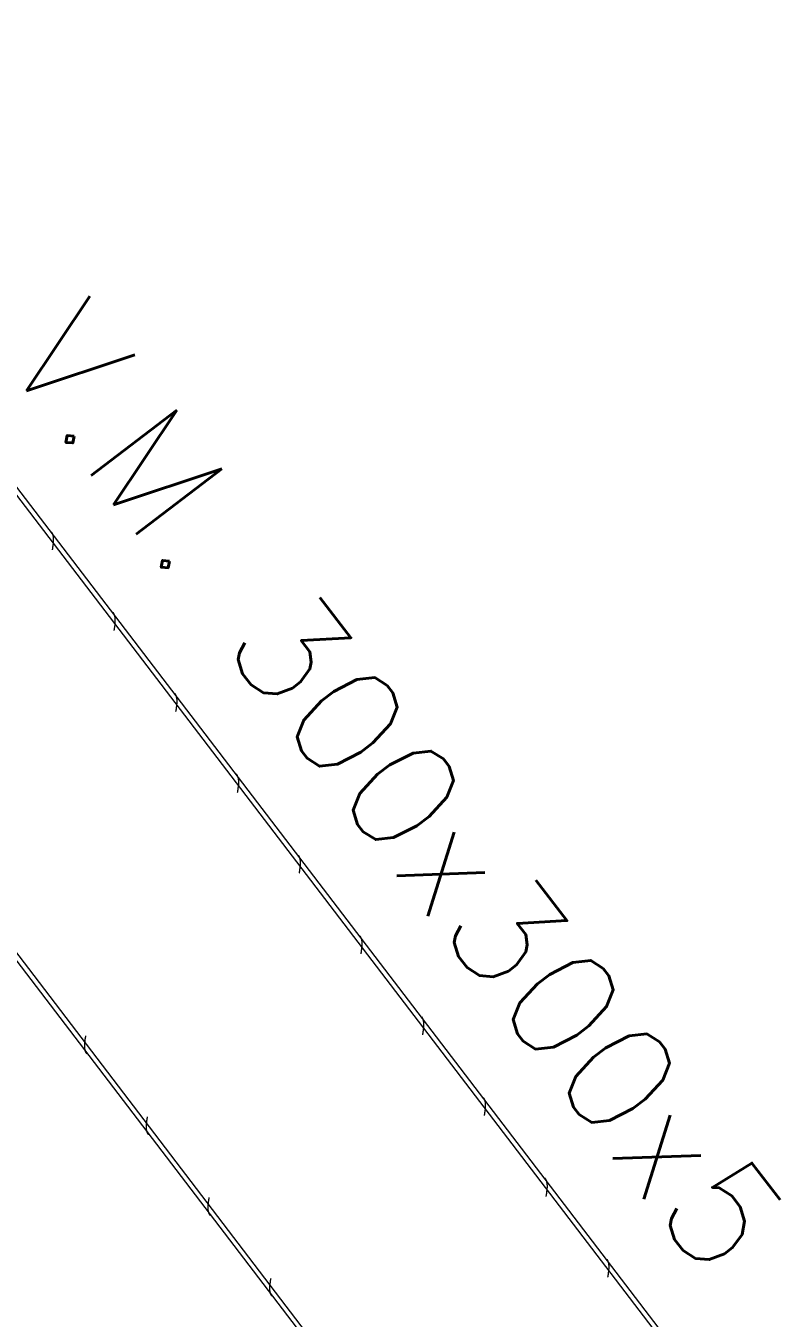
# Model space of a CAD drawing. Extents: x -58 to 5689, y 66 to 4123.
# Drawn here: x 5231.7 to 5310.9, y 3155.4 to 3290.3 of the extents above; entities that cross this region are included whole.
import ezdxf
from ezdxf.xclip import XClip

# ---------------------------------------------------------------- set-up
doc = ezdxf.new("R2010")
doc.units = 0
doc.header["$LTSCALE"] = 30
doc.header["$MEASUREMENT"] = 0
doc.header["$XCLIPFRAME"] = 0
doc.layers.get('0').update_dxf_attribs({"linetype": 'CONTINUOUS'})
doc.layers.add("EJE3-3'$0$RLA-CONTORNO", color=30, linetype='CONTINUOUS', lineweight=15)
doc.layers.add("EJE3-3'$0$RLA-TEXTOS-1", color=9, linetype='CONTINUOUS', lineweight=9)
doc.styles.add("EJE3-3'$0$RomanS", font='romans.shx', dxfattribs={"height": 11.25})

# ---------------------------------------------------------------- blocks, each defined once
blk = doc.blocks.new("EJE3-3'$0$FP_15-EJE 3-3_")
at = {"layer": "EJE3-3'$0$RLA-CONTORNO"}
for p, q in [((2580.48, 838.01), (2378.29, 1103)), ((2452.97, 1005.21), (2452.96, 1005.23)), ((2452.99, 1005.19), (2452.97, 1005.21)), ((2453, 1005.17), (2452.99, 1005.19)), ((2453.01, 1005.15), (2453, 1005.17)), ((2453.03, 1005.13), (2453.01, 1005.15)), ((2453.04, 1005.11), (2453.03, 1005.13)), ((2453.05, 1005.08), (2453.04, 1005.11)), ((2453.06, 1005.06), (2453.05, 1005.08)), ((2453.07, 1005.04), (2453.06, 1005.06)), ((2453.08, 1005.01), (2453.07, 1005.04)), ((2453.09, 1004.99), (2453.08, 1005.01)), ((2453.1, 1004.97), (2453.09, 1004.99)), ((2453.11, 1004.94), (2453.1, 1004.97)), ((2453.11, 1004.92), (2453.11, 1004.94)), ((2453.12, 1004.89), (2453.11, 1004.92)), ((2453.13, 1004.86), (2453.12, 1004.89)), ((2453.13, 1004.84), (2453.13, 1004.86)), ((2453.14, 1004.81), (2453.13, 1004.84)), ((2453.14, 1004.79), (2453.14, 1004.81)), ((2453.15, 1004.76), (2453.14, 1004.79)), ((2453.15, 1004.73), (2453.15, 1004.76)), ((2453.16, 1004.7), (2453.15, 1004.73)), ((2453.16, 1004.67), (2453.16, 1004.7)), ((2453.16, 1004.65), (2453.16, 1004.67)), ((2453.17, 1004.62), (2453.16, 1004.65)), ((2453.06, 1003.4), (2453.07, 1003.43)), ((2453.06, 1003.36), (2453.06, 1003.4)), ((2453.07, 1003.43), (2453.08, 1003.47)), ((2453.08, 1003.5), (2453.09, 1003.54)), ((2453.08, 1003.47), (2453.08, 1003.5)), ((2453.09, 1003.57), (2453.1, 1003.61)), ((2453.09, 1003.54), (2453.09, 1003.57)), ((2453.1, 1003.64), (2453.11, 1003.68)), ((2453.1, 1003.61), (2453.1, 1003.64)), ((2453.11, 1003.71), (2453.12, 1003.75)), ((2453.11, 1003.68), (2453.11, 1003.71)), ((2453.12, 1003.78), (2453.13, 1003.82)), ((2453.12, 1003.75), (2453.12, 1003.78)), ((2453.13, 1003.85), (2453.14, 1003.88)), ((2453.13, 1003.82), (2453.13, 1003.85)), ((2453.14, 1003.92), (2453.15, 1003.95)), ((2453.14, 1003.88), (2453.14, 1003.92)), ((2453.15, 1004.02), (2453.16, 1004.05)), ((2453.15, 1003.99), (2453.15, 1004.02)), ((2453.15, 1003.95), (2453.15, 1003.99)), ((2453.16, 1004.12), (2453.17, 1004.15)), ((2453.16, 1004.09), (2453.16, 1004.12)), ((2453.16, 1004.05), (2453.16, 1004.09)), ((2453.17, 1004.59), (2453.17, 1004.62)), ((2453.17, 1004.56), (2453.17, 1004.59)), ((2453.17, 1004.53), (2453.17, 1004.56)), ((2453.17, 1004.5), (2453.17, 1004.53)), ((2453.18, 1004.47), (2453.17, 1004.5)), ((2453.17, 1004.31), (2453.18, 1004.35)), ((2453.17, 1004.28), (2453.17, 1004.31)), ((2453.17, 1004.25), (2453.17, 1004.28)), ((2453.17, 1004.22), (2453.17, 1004.25)), ((2453.17, 1004.19), (2453.17, 1004.22)), ((2453.17, 1004.15), (2453.17, 1004.19)), ((2453.18, 1004.44), (2453.18, 1004.47)), ((2453.18, 1004.41), (2453.18, 1004.44)), ((2453.18, 1004.38), (2453.18, 1004.41)), ((2453.18, 1004.35), (2453.18, 1004.38)), ((2459.41, 996.78), (2459.39, 996.8)), ((2459.42, 996.76), (2459.41, 996.78)), ((2459.44, 996.74), (2459.42, 996.76)), ((2459.45, 996.72), (2459.44, 996.74)), ((2459.46, 996.69), (2459.45, 996.72)), ((2459.47, 996.67), (2459.46, 996.69)), ((2459.48, 996.65), (2459.47, 996.67)), ((2459.49, 996.63), (2459.48, 996.65)), ((2459.5, 996.6), (2459.49, 996.63)), ((2459.51, 996.58), (2459.5, 996.6)), ((2459.52, 996.56), (2459.51, 996.58)), ((2459.53, 996.53), (2459.52, 996.56)), ((2459.54, 996.51), (2459.53, 996.53)), ((2459.53, 995.17), (2459.54, 995.21)), ((2459.55, 996.48), (2459.54, 996.51)), ((2459.54, 995.24), (2459.55, 995.28)), ((2459.54, 995.21), (2459.54, 995.24)), ((2459.55, 996.46), (2459.55, 996.48)), ((2459.56, 996.43), (2459.55, 996.46)), ((2459.55, 995.31), (2459.56, 995.35)), ((2459.55, 995.28), (2459.55, 995.31)), ((2459.57, 996.41), (2459.56, 996.43)), ((2459.56, 995.38), (2459.57, 995.42)), ((2459.56, 995.35), (2459.56, 995.38)), ((2459.57, 996.38), (2459.57, 996.41)), ((2459.58, 996.35), (2459.57, 996.38)), ((2459.57, 995.45), (2459.58, 995.49)), ((2459.57, 995.42), (2459.57, 995.45)), ((2459.58, 996.33), (2459.58, 996.35)), ((2459.59, 996.3), (2459.58, 996.33)), ((2459.58, 995.55), (2459.59, 995.59)), ((2459.58, 995.52), (2459.58, 995.55)), ((2459.58, 995.49), (2459.58, 995.52)), ((2459.59, 996.27), (2459.59, 996.3)), ((2459.6, 996.24), (2459.59, 996.27)), ((2459.59, 995.65), (2459.6, 995.69)), ((2459.59, 995.62), (2459.59, 995.65)), ((2459.59, 995.59), (2459.59, 995.62)), ((2459.6, 996.21), (2459.6, 996.24)), ((2459.6, 996.19), (2459.6, 996.21)), ((2459.6, 996.16), (2459.6, 996.19)), ((2459.61, 996.13), (2459.6, 996.16)), ((2459.6, 995.79), (2459.61, 995.82)), ((2459.6, 995.75), (2459.6, 995.79)), ((2459.6, 995.72), (2459.6, 995.75)), ((2459.6, 995.69), (2459.6, 995.72)), ((2459.61, 996.1), (2459.61, 996.13)), ((2459.61, 996.07), (2459.61, 996.1)), ((2459.61, 996.04), (2459.61, 996.07)), ((2459.61, 996.01), (2459.61, 996.04)), ((2459.61, 995.98), (2459.61, 996.01)), ((2459.61, 995.94), (2459.61, 995.98)), ((2459.61, 995.91), (2459.61, 995.94)), ((2459.61, 995.88), (2459.61, 995.91)), ((2459.61, 995.85), (2459.61, 995.88)), ((2459.61, 995.82), (2459.61, 995.85)), ((2459.49, 994.93), (2459.5, 994.96)), ((2459.5, 995), (2459.51, 995.03)), ((2459.5, 994.96), (2459.5, 995)), ((2459.51, 995.07), (2459.52, 995.1)), ((2459.51, 995.03), (2459.51, 995.07)), ((2459.52, 995.1), (2459.53, 995.14)), ((2459.53, 995.14), (2459.53, 995.17)), ((2465.84, 988.35), (2465.83, 988.37)), ((2465.86, 988.33), (2465.84, 988.35)), ((2465.87, 988.31), (2465.86, 988.33)), ((2465.88, 988.28), (2465.87, 988.31)), ((2465.89, 988.26), (2465.88, 988.28)), ((2465.91, 988.24), (2465.89, 988.26)), ((2465.92, 988.22), (2465.91, 988.24)), ((2465.93, 988.2), (2465.92, 988.22)), ((2465.94, 988.17), (2465.93, 988.2)), ((2465.95, 988.15), (2465.94, 988.17)), ((2465.96, 988.12), (2465.95, 988.15)), ((2465.97, 988.1), (2465.96, 988.12)), ((2465.97, 988.08), (2465.97, 988.1)), ((2465.98, 988.05), (2465.97, 988.08)), ((2465.99, 988.03), (2465.98, 988.05)), ((2466, 988), (2465.99, 988.03)), ((2466, 987.97), (2466, 988)), ((2466.01, 987.95), (2466, 987.97)), ((2466.01, 987.92), (2466.01, 987.95)), ((2466.02, 987.89), (2466.01, 987.92)), ((2466.01, 987.09), (2466.02, 987.12)), ((2466.02, 987.87), (2466.02, 987.89)), ((2466.03, 987.84), (2466.02, 987.87)), ((2466.02, 987.19), (2466.03, 987.22)), ((2466.02, 987.16), (2466.02, 987.19)), ((2466.02, 987.12), (2466.02, 987.16)), ((2466.03, 987.81), (2466.03, 987.84)), ((2466.03, 987.78), (2466.03, 987.81)), ((2466.04, 987.75), (2466.03, 987.78)), ((2466.03, 987.29), (2466.04, 987.32)), ((2466.03, 987.26), (2466.03, 987.29)), ((2466.03, 987.22), (2466.03, 987.26)), ((2466.04, 987.72), (2466.04, 987.75)), ((2466.04, 987.69), (2466.04, 987.72)), ((2466.04, 987.66), (2466.04, 987.69)), ((2466.04, 987.63), (2466.04, 987.66)), ((2466.04, 987.6), (2466.04, 987.63)), ((2466.04, 987.57), (2466.04, 987.6)), ((2466.04, 987.54), (2466.04, 987.57)), ((2466.04, 987.51), (2466.04, 987.54)), ((2466.04, 987.48), (2466.04, 987.51)), ((2466.04, 987.45), (2466.04, 987.48)), ((2466.04, 987.42), (2466.04, 987.45)), ((2466.04, 987.39), (2466.04, 987.42)), ((2466.04, 987.35), (2466.04, 987.39)), ((2466.04, 987.32), (2466.04, 987.35)), ((2465.93, 986.53), (2465.94, 986.57)), ((2465.93, 986.5), (2465.93, 986.53)), ((2465.94, 986.6), (2465.95, 986.64)), ((2465.94, 986.57), (2465.94, 986.6)), ((2465.95, 986.67), (2465.96, 986.71)), ((2465.95, 986.64), (2465.95, 986.67)), ((2465.96, 986.71), (2465.97, 986.74)), ((2465.97, 986.78), (2465.98, 986.81)), ((2465.97, 986.74), (2465.97, 986.78)), ((2465.98, 986.85), (2465.99, 986.88)), ((2465.98, 986.81), (2465.98, 986.85)), ((2465.99, 986.92), (2466, 986.95)), ((2465.99, 986.88), (2465.99, 986.92)), ((2466, 986.99), (2466.01, 987.02)), ((2466, 986.95), (2466, 986.99)), ((2466.01, 987.05), (2466.01, 987.09)), ((2466.01, 987.02), (2466.01, 987.05)), ((2472.28, 979.91), (2472.26, 979.93)), ((2472.29, 979.89), (2472.28, 979.91)), ((2472.3, 979.87), (2472.29, 979.89)), ((2472.32, 979.85), (2472.3, 979.87)), ((2472.33, 979.83), (2472.32, 979.85)), ((2472.34, 979.81), (2472.33, 979.83)), ((2472.35, 979.79), (2472.34, 979.81)), ((2472.36, 979.76), (2472.35, 979.79)), ((2472.37, 979.74), (2472.36, 979.76)), ((2472.38, 979.72), (2472.37, 979.74)), ((2472.39, 979.69), (2472.38, 979.72)), ((2472.4, 979.67), (2472.39, 979.69)), ((2472.41, 979.64), (2472.4, 979.67)), ((2472.42, 979.62), (2472.41, 979.64)), ((2472.42, 979.59), (2472.42, 979.62)), ((2472.43, 979.57), (2472.42, 979.59)), ((2472.44, 979.54), (2472.43, 979.57)), ((2472.44, 979.51), (2472.44, 979.54)), ((2472.45, 979.49), (2472.44, 979.51)), ((2472.45, 979.46), (2472.45, 979.49)), ((2472.46, 979.43), (2472.45, 979.46)), ((2472.46, 979.41), (2472.46, 979.43)), ((2472.46, 979.38), (2472.46, 979.41)), ((2472.47, 979.35), (2472.46, 979.38)), ((2472.47, 979.32), (2472.47, 979.35)), ((2472.47, 979.29), (2472.47, 979.32)), ((2472.47, 979.26), (2472.47, 979.29)), ((2472.48, 979.23), (2472.47, 979.26)), ((2472.48, 979.2), (2472.48, 979.23)), ((2472.48, 979.17), (2472.48, 979.2)), ((2472.48, 979.14), (2472.48, 979.17)), ((2472.48, 979.11), (2472.48, 979.14)), ((2472.48, 979.08), (2472.48, 979.11)), ((2472.48, 979.05), (2472.48, 979.08)), ((2472.48, 979.02), (2472.48, 979.05)), ((2472.36, 978.06), (2472.37, 978.1)), ((2472.37, 978.13), (2472.38, 978.17)), ((2472.37, 978.1), (2472.37, 978.13)), ((2472.38, 978.2), (2472.39, 978.24)), ((2472.38, 978.17), (2472.38, 978.2)), ((2472.39, 978.27), (2472.4, 978.31)), ((2472.39, 978.24), (2472.39, 978.27)), ((2472.4, 978.34), (2472.41, 978.38)), ((2472.4, 978.31), (2472.4, 978.34)), ((2472.41, 978.38), (2472.42, 978.41)), ((2472.42, 978.45), (2472.43, 978.48)), ((2472.42, 978.41), (2472.42, 978.45)), ((2472.43, 978.55), (2472.44, 978.59)), ((2472.43, 978.52), (2472.43, 978.55)), ((2472.43, 978.48), (2472.43, 978.52)), ((2472.44, 978.62), (2472.45, 978.66)), ((2472.44, 978.59), (2472.44, 978.62)), ((2472.45, 978.69), (2472.46, 978.72)), ((2472.45, 978.66), (2472.45, 978.69)), ((2472.46, 978.82), (2472.47, 978.86)), ((2472.46, 978.79), (2472.46, 978.82)), ((2472.46, 978.76), (2472.46, 978.79)), ((2472.46, 978.72), (2472.46, 978.76)), ((2472.47, 978.95), (2472.48, 978.99)), ((2472.47, 978.92), (2472.47, 978.95)), ((2472.47, 978.89), (2472.47, 978.92)), ((2472.47, 978.86), (2472.47, 978.89)), ((2472.48, 978.99), (2472.48, 979.02)), ((2478.71, 971.48), (2478.7, 971.5)), ((2478.72, 971.46), (2478.71, 971.48)), ((2478.74, 971.44), (2478.72, 971.46)), ((2478.75, 971.42), (2478.74, 971.44)), ((2478.76, 971.4), (2478.75, 971.42)), ((2478.77, 971.38), (2478.76, 971.4)), ((2478.79, 971.35), (2478.77, 971.38)), ((2478.8, 971.33), (2478.79, 971.35)), ((2478.81, 971.31), (2478.8, 971.33)), ((2478.82, 971.28), (2478.81, 971.31)), ((2478.82, 971.26), (2478.82, 971.28)), ((2478.83, 971.24), (2478.82, 971.26)), ((2478.84, 971.21), (2478.83, 971.24)), ((2478.85, 971.19), (2478.84, 971.21)), ((2478.86, 971.16), (2478.85, 971.19)), ((2478.86, 971.14), (2478.86, 971.16)), ((2478.87, 971.11), (2478.86, 971.14)), ((2478.88, 971.08), (2478.87, 971.11)), ((2478.88, 971.06), (2478.88, 971.08)), ((2478.89, 971.03), (2478.88, 971.06)), ((2478.89, 971), (2478.89, 971.03)), ((2478.89, 970.97), (2478.89, 971)), ((2478.9, 970.95), (2478.89, 970.97)), ((2478.9, 970.92), (2478.9, 970.95)), ((2478.79, 969.63), (2478.8, 969.67)), ((2478.8, 969.67), (2478.81, 969.7)), ((2478.81, 969.74), (2478.82, 969.77)), ((2478.81, 969.7), (2478.81, 969.74)), ((2478.82, 969.81), (2478.83, 969.84)), ((2478.82, 969.77), (2478.82, 969.81)), ((2478.83, 969.88), (2478.84, 969.91)), ((2478.83, 969.84), (2478.83, 969.88)), ((2478.84, 969.95), (2478.85, 969.98)), ((2478.84, 969.91), (2478.84, 969.95)), ((2478.85, 970.02), (2478.86, 970.05)), ((2478.85, 969.98), (2478.85, 970.02)), ((2478.86, 970.09), (2478.87, 970.12)), ((2478.86, 970.05), (2478.86, 970.09)), ((2478.87, 970.15), (2478.88, 970.19)), ((2478.87, 970.12), (2478.87, 970.15)), ((2478.88, 970.22), (2478.89, 970.26)), ((2478.88, 970.19), (2478.88, 970.22)), ((2478.89, 970.32), (2478.9, 970.36)), ((2478.89, 970.29), (2478.89, 970.32)), ((2478.89, 970.26), (2478.89, 970.29)), ((2478.9, 970.89), (2478.9, 970.92)), ((2478.91, 970.86), (2478.9, 970.89)), ((2478.9, 970.46), (2478.91, 970.49)), ((2478.9, 970.42), (2478.9, 970.46)), ((2478.9, 970.39), (2478.9, 970.42)), ((2478.9, 970.36), (2478.9, 970.39)), ((2478.91, 970.83), (2478.91, 970.86)), ((2478.91, 970.8), (2478.91, 970.83)), ((2478.91, 970.77), (2478.91, 970.8)), ((2478.91, 970.74), (2478.91, 970.77)), ((2478.91, 970.71), (2478.91, 970.74)), ((2478.91, 970.68), (2478.91, 970.71)), ((2478.91, 970.65), (2478.91, 970.68)), ((2478.91, 970.62), (2478.91, 970.65)), ((2478.91, 970.58), (2478.91, 970.62)), ((2478.91, 970.55), (2478.91, 970.58)), ((2478.91, 970.52), (2478.91, 970.55)), ((2478.91, 970.49), (2478.91, 970.52)), ((2485.15, 963.05), (2485.13, 963.07)), ((2485.16, 963.03), (2485.15, 963.05)), ((2485.17, 963.01), (2485.16, 963.03)), ((2485.18, 962.99), (2485.17, 963.01)), ((2485.2, 962.97), (2485.18, 962.99)), ((2485.21, 962.94), (2485.2, 962.97)), ((2485.22, 962.92), (2485.21, 962.94)), ((2485.23, 962.9), (2485.22, 962.92)), ((2485.24, 962.88), (2485.23, 962.9)), ((2485.25, 962.85), (2485.24, 962.88)), ((2485.26, 962.83), (2485.25, 962.85)), ((2485.27, 962.8), (2485.26, 962.83)), ((2485.28, 962.78), (2485.27, 962.8)), ((2485.27, 961.48), (2485.28, 961.51)), ((2485.28, 962.75), (2485.28, 962.78)), ((2485.29, 962.73), (2485.28, 962.75)), ((2485.28, 961.55), (2485.29, 961.58)), ((2485.28, 961.51), (2485.28, 961.55)), ((2485.3, 962.7), (2485.29, 962.73)), ((2485.29, 961.62), (2485.3, 961.65)), ((2485.29, 961.58), (2485.29, 961.62)), ((2485.3, 962.68), (2485.3, 962.7)), ((2485.31, 962.65), (2485.3, 962.68)), ((2485.3, 961.69), (2485.31, 961.72)), ((2485.3, 961.65), (2485.3, 961.69)), ((2485.31, 962.62), (2485.31, 962.65)), ((2485.32, 962.6), (2485.31, 962.62)), ((2485.31, 961.76), (2485.32, 961.79)), ((2485.31, 961.72), (2485.31, 961.76)), ((2485.32, 962.57), (2485.32, 962.6)), ((2485.33, 962.54), (2485.32, 962.57)), ((2485.32, 961.86), (2485.33, 961.89)), ((2485.32, 961.82), (2485.32, 961.86)), ((2485.32, 961.79), (2485.32, 961.82)), ((2485.33, 962.51), (2485.33, 962.54)), ((2485.34, 962.48), (2485.33, 962.51)), ((2485.33, 961.96), (2485.34, 961.99)), ((2485.33, 961.92), (2485.33, 961.96)), ((2485.33, 961.89), (2485.33, 961.92)), ((2485.34, 962.46), (2485.34, 962.48)), ((2485.34, 962.43), (2485.34, 962.46)), ((2485.34, 962.4), (2485.34, 962.43)), ((2485.34, 962.37), (2485.34, 962.4)), ((2485.35, 962.34), (2485.34, 962.37)), ((2485.34, 962.15), (2485.35, 962.18)), ((2485.34, 962.12), (2485.34, 962.15)), ((2485.34, 962.09), (2485.34, 962.12)), ((2485.34, 962.06), (2485.34, 962.09)), ((2485.34, 962.02), (2485.34, 962.06)), ((2485.34, 961.99), (2485.34, 962.02)), ((2485.35, 962.31), (2485.35, 962.34)), ((2485.35, 962.28), (2485.35, 962.31)), ((2485.35, 962.25), (2485.35, 962.28)), ((2485.35, 962.22), (2485.35, 962.25)), ((2485.35, 962.18), (2485.35, 962.22)), ((2485.23, 961.23), (2485.24, 961.27)), ((2485.23, 961.2), (2485.23, 961.23)), ((2485.24, 961.27), (2485.25, 961.3)), ((2485.25, 961.34), (2485.26, 961.37)), ((2485.25, 961.3), (2485.25, 961.34)), ((2485.26, 961.41), (2485.27, 961.45)), ((2485.26, 961.37), (2485.26, 961.41)), ((2485.27, 961.45), (2485.27, 961.48)), ((2491.58, 954.62), (2491.57, 954.64)), ((2491.59, 954.6), (2491.58, 954.62)), ((2491.61, 954.58), (2491.59, 954.6)), ((2491.62, 954.55), (2491.61, 954.58)), ((2491.63, 954.53), (2491.62, 954.55)), ((2491.64, 954.51), (2491.63, 954.53)), ((2491.65, 954.49), (2491.64, 954.51)), ((2491.66, 954.47), (2491.65, 954.49)), ((2491.67, 954.44), (2491.66, 954.47)), ((2491.68, 954.42), (2491.67, 954.44)), ((2491.69, 954.4), (2491.68, 954.42)), ((2491.7, 954.37), (2491.69, 954.4)), ((2491.71, 954.35), (2491.7, 954.37)), ((2491.72, 954.32), (2491.71, 954.35)), ((2491.72, 954.3), (2491.72, 954.32)), ((2491.73, 954.27), (2491.72, 954.3)), ((2491.74, 954.24), (2491.73, 954.27)), ((2491.74, 954.22), (2491.74, 954.24)), ((2491.75, 954.19), (2491.74, 954.22)), ((2491.75, 954.16), (2491.75, 954.19)), ((2491.76, 954.14), (2491.75, 954.16)), ((2491.75, 953.39), (2491.76, 953.43)), ((2491.76, 954.11), (2491.76, 954.14)), ((2491.77, 954.08), (2491.76, 954.11)), ((2491.76, 953.49), (2491.77, 953.53)), ((2491.76, 953.46), (2491.76, 953.49)), ((2491.76, 953.43), (2491.76, 953.46)), ((2491.77, 954.05), (2491.77, 954.08)), ((2491.77, 954.02), (2491.77, 954.05)), ((2491.77, 953.99), (2491.77, 954.02)), ((2491.78, 953.97), (2491.77, 953.99)), ((2491.77, 953.62), (2491.78, 953.66)), ((2491.77, 953.59), (2491.77, 953.62)), ((2491.77, 953.56), (2491.77, 953.59)), ((2491.77, 953.53), (2491.77, 953.56)), ((2491.78, 953.94), (2491.78, 953.97)), ((2491.78, 953.91), (2491.78, 953.94)), ((2491.78, 953.88), (2491.78, 953.91)), ((2491.78, 953.84), (2491.78, 953.88)), ((2491.78, 953.81), (2491.78, 953.84)), ((2491.78, 953.78), (2491.78, 953.81)), ((2491.78, 953.75), (2491.78, 953.78)), ((2491.78, 953.72), (2491.78, 953.75)), ((2491.78, 953.69), (2491.78, 953.72)), ((2491.78, 953.66), (2491.78, 953.69)), ((2491.66, 952.77), (2491.67, 952.8)), ((2491.67, 952.84), (2491.68, 952.87)), ((2491.67, 952.8), (2491.67, 952.84)), ((2491.68, 952.91), (2491.69, 952.94)), ((2491.68, 952.87), (2491.68, 952.91)), ((2491.69, 952.94), (2491.7, 952.98)), ((2491.7, 953.01), (2491.71, 953.05)), ((2491.7, 952.98), (2491.7, 953.01)), ((2491.71, 953.08), (2491.72, 953.12)), ((2491.71, 953.05), (2491.71, 953.08)), ((2491.72, 953.15), (2491.73, 953.19)), ((2491.72, 953.12), (2491.72, 953.15)), ((2491.73, 953.22), (2491.74, 953.26)), ((2491.73, 953.19), (2491.73, 953.22)), ((2491.74, 953.29), (2491.75, 953.32)), ((2491.74, 953.26), (2491.74, 953.29)), ((2491.75, 953.36), (2491.75, 953.39)), ((2491.75, 953.32), (2491.75, 953.36)), ((2498.01, 946.18), (2498, 946.2)), ((2498.03, 946.16), (2498.01, 946.18)), ((2498.04, 946.14), (2498.03, 946.16)), ((2498.05, 946.12), (2498.04, 946.14)), ((2498.06, 946.1), (2498.05, 946.12)), ((2498.08, 946.08), (2498.06, 946.1)), ((2498.09, 946.06), (2498.08, 946.08)), ((2498.1, 946.03), (2498.09, 946.06)), ((2498.11, 946.01), (2498.1, 946.03)), ((2498.12, 945.99), (2498.11, 946.01)), ((2498.13, 945.96), (2498.12, 945.99)), ((2498.14, 945.94), (2498.13, 945.96)), ((2498.14, 945.91), (2498.14, 945.94)), ((2498.15, 945.89), (2498.14, 945.91)), ((2498.16, 945.86), (2498.15, 945.89)), ((2498.17, 945.84), (2498.16, 945.86)), ((2498.17, 945.81), (2498.17, 945.84)), ((2498.18, 945.79), (2498.17, 945.81)), ((2498.18, 945.76), (2498.18, 945.79)), ((2498.19, 945.73), (2498.18, 945.76)), ((2498.19, 945.7), (2498.19, 945.73)), ((2498.2, 945.68), (2498.19, 945.7)), ((2498.2, 945.65), (2498.2, 945.68)), ((2498.2, 945.62), (2498.2, 945.65)), ((2498.21, 945.59), (2498.2, 945.62)), ((2498.21, 945.56), (2498.21, 945.59)), ((2498.21, 945.53), (2498.21, 945.56)), ((2498.21, 945.5), (2498.21, 945.53)), ((2498.21, 945.47), (2498.21, 945.5)), ((2498.21, 945.44), (2498.21, 945.47)), ((2498.21, 945.41), (2498.21, 945.44)), ((2498.21, 945.38), (2498.21, 945.41)), ((2498.21, 945.35), (2498.21, 945.38)), ((2498.21, 945.32), (2498.21, 945.35)), ((2498.21, 945.29), (2498.21, 945.32)), ((2498.1, 944.37), (2498.11, 944.4)), ((2498.1, 944.33), (2498.1, 944.37)), ((2498.11, 944.44), (2498.12, 944.47)), ((2498.11, 944.4), (2498.11, 944.44)), ((2498.12, 944.51), (2498.13, 944.55)), ((2498.12, 944.47), (2498.12, 944.51)), ((2498.13, 944.55), (2498.14, 944.58)), ((2498.14, 944.62), (2498.15, 944.65)), ((2498.14, 944.58), (2498.14, 944.62)), ((2498.15, 944.69), (2498.16, 944.72)), ((2498.15, 944.65), (2498.15, 944.69)), ((2498.16, 944.75), (2498.17, 944.79)), ((2498.16, 944.72), (2498.16, 944.75)), ((2498.17, 944.82), (2498.18, 944.86)), ((2498.17, 944.79), (2498.17, 944.82)), ((2498.18, 944.93), (2498.19, 944.96)), ((2498.18, 944.89), (2498.18, 944.93)), ((2498.18, 944.86), (2498.18, 944.89)), ((2498.19, 945.03), (2498.2, 945.06)), ((2498.19, 944.99), (2498.19, 945.03)), ((2498.19, 944.96), (2498.19, 944.99)), ((2498.2, 945.13), (2498.21, 945.16)), ((2498.2, 945.09), (2498.2, 945.13)), ((2498.2, 945.06), (2498.2, 945.09)), ((2498.21, 945.26), (2498.21, 945.29)), ((2498.21, 945.22), (2498.21, 945.26)), ((2498.21, 945.19), (2498.21, 945.22)), ((2498.21, 945.16), (2498.21, 945.19)), ((2504.45, 937.75), (2504.43, 937.77)), ((2504.46, 937.73), (2504.45, 937.75)), ((2504.47, 937.71), (2504.46, 937.73)), ((2504.49, 937.69), (2504.47, 937.71)), ((2504.5, 937.67), (2504.49, 937.69)), ((2504.51, 937.65), (2504.5, 937.67)), ((2504.52, 937.62), (2504.51, 937.65)), ((2504.53, 937.6), (2504.52, 937.62)), ((2504.54, 937.58), (2504.53, 937.6)), ((2504.55, 937.55), (2504.54, 937.58)), ((2504.56, 937.53), (2504.55, 937.55)), ((2504.57, 937.51), (2504.56, 937.53)), ((2504.58, 937.48), (2504.57, 937.51)), ((2504.59, 937.46), (2504.58, 937.48)), ((2504.59, 937.43), (2504.59, 937.46)), ((2504.6, 937.41), (2504.59, 937.43)), ((2504.61, 937.38), (2504.6, 937.41)), ((2504.61, 937.35), (2504.61, 937.38)), ((2504.62, 937.33), (2504.61, 937.35)), ((2504.62, 937.3), (2504.62, 937.33)), ((2504.63, 937.27), (2504.62, 937.3)), ((2504.63, 937.24), (2504.63, 937.27)), ((2504.63, 937.22), (2504.63, 937.24)), ((2504.64, 937.19), (2504.63, 937.22)), ((2504.53, 935.9), (2504.54, 935.94)), ((2504.54, 935.97), (2504.55, 936.01)), ((2504.54, 935.94), (2504.54, 935.97)), ((2504.55, 936.04), (2504.56, 936.08)), ((2504.55, 936.01), (2504.55, 936.04)), ((2504.56, 936.11), (2504.57, 936.15)), ((2504.56, 936.08), (2504.56, 936.11)), ((2504.57, 936.15), (2504.58, 936.18)), ((2504.58, 936.22), (2504.59, 936.25)), ((2504.58, 936.18), (2504.58, 936.22)), ((2504.59, 936.29), (2504.6, 936.32)), ((2504.59, 936.25), (2504.59, 936.29)), ((2504.6, 936.36), (2504.61, 936.39)), ((2504.6, 936.32), (2504.6, 936.36)), ((2504.61, 936.46), (2504.62, 936.49)), ((2504.61, 936.43), (2504.61, 936.46)), ((2504.61, 936.39), (2504.61, 936.43)), ((2504.62, 936.53), (2504.63, 936.56)), ((2504.62, 936.49), (2504.62, 936.53)), ((2504.63, 936.63), (2504.64, 936.66)), ((2504.63, 936.59), (2504.63, 936.63)), ((2504.63, 936.56), (2504.63, 936.59)), ((2504.64, 937.16), (2504.64, 937.19)), ((2504.64, 937.13), (2504.64, 937.16)), ((2504.64, 937.1), (2504.64, 937.13)), ((2504.65, 937.07), (2504.64, 937.1)), ((2504.64, 936.79), (2504.65, 936.82)), ((2504.64, 936.76), (2504.64, 936.79)), ((2504.64, 936.73), (2504.64, 936.76)), ((2504.64, 936.69), (2504.64, 936.73)), ((2504.64, 936.66), (2504.64, 936.69)), ((2504.65, 937.04), (2504.65, 937.07)), ((2504.65, 937.01), (2504.65, 937.04)), ((2504.65, 936.98), (2504.65, 937.01)), ((2504.65, 936.95), (2504.65, 936.98)), ((2504.65, 936.92), (2504.65, 936.95)), ((2504.65, 936.89), (2504.65, 936.92)), ((2504.65, 936.86), (2504.65, 936.89)), ((2504.65, 936.82), (2504.65, 936.86)), ((2510.88, 929.32), (2510.87, 929.34)), ((2510.89, 929.3), (2510.88, 929.32)), ((2510.91, 929.28), (2510.89, 929.3)), ((2510.92, 929.26), (2510.91, 929.28)), ((2510.93, 929.24), (2510.92, 929.26)), ((2510.94, 929.21), (2510.93, 929.24)), ((2510.96, 929.19), (2510.94, 929.21)), ((2510.97, 929.17), (2510.96, 929.19)), ((2510.98, 929.15), (2510.97, 929.17)), ((2510.99, 929.12), (2510.98, 929.15)), ((2511, 929.1), (2510.99, 929.12)), ((2511, 929.07), (2511, 929.1)), ((2511.01, 929.05), (2511, 929.07)), ((2511.02, 929.02), (2511.01, 929.05)), ((2511.01, 927.79), (2511.02, 927.82)), ((2511.01, 927.75), (2511.01, 927.79)), ((2511.03, 929), (2511.02, 929.02)), ((2511.02, 927.86), (2511.03, 927.89)), ((2511.02, 927.82), (2511.02, 927.86)), ((2511.03, 928.97), (2511.03, 929)), ((2511.04, 928.95), (2511.03, 928.97)), ((2511.03, 927.92), (2511.04, 927.96)), ((2511.03, 927.89), (2511.03, 927.92)), ((2511.05, 928.92), (2511.04, 928.95)), ((2511.04, 927.99), (2511.05, 928.03)), ((2511.04, 927.96), (2511.04, 927.99)), ((2511.05, 928.89), (2511.05, 928.92)), ((2511.06, 928.87), (2511.05, 928.89)), ((2511.05, 928.06), (2511.06, 928.09)), ((2511.05, 928.03), (2511.05, 928.06)), ((2511.06, 928.84), (2511.06, 928.87)), ((2511.06, 928.81), (2511.06, 928.84)), ((2511.07, 928.78), (2511.06, 928.81)), ((2511.06, 928.16), (2511.07, 928.2)), ((2511.06, 928.13), (2511.06, 928.16)), ((2511.06, 928.09), (2511.06, 928.13)), ((2511.07, 928.76), (2511.07, 928.78)), ((2511.07, 928.73), (2511.07, 928.76)), ((2511.08, 928.7), (2511.07, 928.73)), ((2511.07, 928.29), (2511.08, 928.33)), ((2511.07, 928.26), (2511.07, 928.29)), ((2511.07, 928.23), (2511.07, 928.26)), ((2511.07, 928.2), (2511.07, 928.23)), ((2511.08, 928.67), (2511.08, 928.7)), ((2511.08, 928.64), (2511.08, 928.67)), ((2511.08, 928.61), (2511.08, 928.64)), ((2511.08, 928.58), (2511.08, 928.61)), ((2511.08, 928.55), (2511.08, 928.58)), ((2511.08, 928.52), (2511.08, 928.55)), ((2511.08, 928.49), (2511.08, 928.52)), ((2511.08, 928.45), (2511.08, 928.49)), ((2511.08, 928.42), (2511.08, 928.45)), ((2511.08, 928.39), (2511.08, 928.42)), ((2511.08, 928.36), (2511.08, 928.39)), ((2511.08, 928.33), (2511.08, 928.36)), ((2510.96, 927.47), (2510.97, 927.5)), ((2510.97, 927.5), (2510.98, 927.54)), ((2510.98, 927.58), (2510.99, 927.61)), ((2510.98, 927.54), (2510.98, 927.58)), ((2510.99, 927.65), (2511, 927.68)), ((2510.99, 927.61), (2510.99, 927.65)), ((2511, 927.72), (2511.01, 927.75)), ((2511, 927.68), (2511, 927.72))]:
    blk.add_line(p, q, dxfattribs=at)
blk = doc.blocks.new("EJE3-3'$0$FP_16-EJE 3-3_")
at = {"layer": "EJE3-3'$0$RLA-CONTORNO"}
for p, q in [((2375.48, 1057.22), (2580.48, 788.55)), ((2456.44, 952.02), (2456.45, 952.05)), ((2456.45, 952.12), (2456.46, 952.16)), ((2456.45, 952.09), (2456.45, 952.12)), ((2456.45, 952.05), (2456.45, 952.09)), ((2456.46, 952.19), (2456.47, 952.23)), ((2456.46, 952.16), (2456.46, 952.19)), ((2456.47, 952.26), (2456.48, 952.3)), ((2456.47, 952.23), (2456.47, 952.26)), ((2456.48, 952.33), (2456.49, 952.36)), ((2456.48, 952.3), (2456.48, 952.33)), ((2456.49, 952.4), (2456.5, 952.43)), ((2456.49, 952.36), (2456.49, 952.4)), ((2456.5, 952.43), (2456.51, 952.47)), ((2456.51, 952.51), (2456.52, 952.54)), ((2456.51, 952.47), (2456.51, 952.51)), ((2456.52, 952.58), (2456.53, 952.61)), ((2456.52, 952.54), (2456.52, 952.58)), ((2456.53, 952.61), (2456.53, 952.65)), ((2456.42, 951.82), (2456.43, 951.85)), ((2456.42, 951.79), (2456.42, 951.82)), ((2456.42, 951.76), (2456.42, 951.79)), ((2456.42, 951.72), (2456.42, 951.76)), ((2456.42, 951.69), (2456.42, 951.72)), ((2456.42, 951.66), (2456.42, 951.69)), ((2456.42, 951.63), (2456.42, 951.66)), ((2456.42, 951.6), (2456.42, 951.63)), ((2456.42, 951.57), (2456.42, 951.6)), ((2456.42, 951.54), (2456.42, 951.57)), ((2456.42, 951.51), (2456.42, 951.54)), ((2456.42, 951.48), (2456.42, 951.51)), ((2456.42, 951.45), (2456.42, 951.48)), ((2456.42, 951.42), (2456.42, 951.45)), ((2456.42, 951.39), (2456.42, 951.42)), ((2456.43, 951.36), (2456.42, 951.39)), ((2456.43, 951.92), (2456.44, 951.95)), ((2456.43, 951.89), (2456.43, 951.92)), ((2456.43, 951.85), (2456.43, 951.89)), ((2456.43, 951.33), (2456.43, 951.36)), ((2456.43, 951.3), (2456.43, 951.33)), ((2456.44, 951.28), (2456.43, 951.3)), ((2456.44, 951.99), (2456.44, 952.02)), ((2456.44, 951.95), (2456.44, 951.99)), ((2456.44, 951.25), (2456.44, 951.28)), ((2456.45, 951.22), (2456.44, 951.25)), ((2456.45, 951.19), (2456.45, 951.22)), ((2456.46, 951.17), (2456.45, 951.19)), ((2456.46, 951.14), (2456.46, 951.17)), ((2456.47, 951.12), (2456.46, 951.14)), ((2456.48, 951.09), (2456.47, 951.12)), ((2456.49, 951.07), (2456.48, 951.09)), ((2456.49, 951.04), (2456.49, 951.07)), ((2456.5, 951.02), (2456.49, 951.04)), ((2456.51, 950.99), (2456.5, 951.02)), ((2456.52, 950.97), (2456.51, 950.99)), ((2456.53, 950.95), (2456.52, 950.97)), ((2456.54, 950.92), (2456.53, 950.95)), ((2456.55, 950.9), (2456.54, 950.92)), ((2456.57, 950.88), (2456.55, 950.9)), ((2456.58, 950.86), (2456.57, 950.88)), ((2456.59, 950.84), (2456.58, 950.86)), ((2456.6, 950.82), (2456.59, 950.84)), ((2456.62, 950.8), (2456.6, 950.82)), ((2456.63, 950.78), (2456.62, 950.8)), ((2462.92, 943.93), (2462.93, 943.97)), ((2462.93, 944), (2462.94, 944.04)), ((2462.93, 943.97), (2462.93, 944)), ((2462.94, 944.07), (2462.95, 944.11)), ((2462.94, 944.04), (2462.94, 944.07)), ((2462.95, 944.11), (2462.96, 944.14)), ((2462.96, 944.18), (2462.97, 944.21)), ((2462.96, 944.14), (2462.96, 944.18)), ((2462.85, 943.32), (2462.86, 943.36)), ((2462.85, 943.29), (2462.85, 943.32)), ((2462.85, 943.26), (2462.85, 943.29)), ((2462.85, 943.23), (2462.85, 943.26)), ((2462.85, 943.2), (2462.85, 943.23)), ((2462.85, 943.17), (2462.85, 943.2)), ((2462.85, 943.14), (2462.85, 943.17)), ((2462.85, 943.1), (2462.85, 943.14)), ((2462.85, 943.07), (2462.85, 943.1)), ((2462.85, 943.04), (2462.85, 943.07)), ((2462.85, 943.02), (2462.85, 943.04)), ((2462.86, 942.99), (2462.85, 943.02)), ((2462.86, 943.45), (2462.87, 943.49)), ((2462.86, 943.42), (2462.86, 943.45)), ((2462.86, 943.39), (2462.86, 943.42)), ((2462.86, 943.36), (2462.86, 943.39)), ((2462.86, 942.96), (2462.86, 942.99)), ((2462.86, 942.93), (2462.86, 942.96)), ((2462.86, 942.9), (2462.86, 942.93)), ((2462.87, 942.87), (2462.86, 942.9)), ((2462.87, 943.55), (2462.88, 943.59)), ((2462.87, 943.52), (2462.87, 943.55)), ((2462.87, 943.49), (2462.87, 943.52)), ((2462.87, 942.84), (2462.87, 942.87)), ((2462.88, 942.82), (2462.87, 942.84)), ((2462.88, 943.66), (2462.89, 943.69)), ((2462.88, 943.62), (2462.88, 943.66)), ((2462.88, 943.59), (2462.88, 943.62)), ((2462.88, 942.79), (2462.88, 942.82)), ((2462.89, 942.76), (2462.88, 942.79)), ((2462.89, 943.72), (2462.9, 943.76)), ((2462.89, 943.69), (2462.89, 943.72)), ((2462.89, 942.74), (2462.89, 942.76)), ((2462.9, 942.71), (2462.89, 942.74)), ((2462.9, 943.79), (2462.91, 943.83)), ((2462.9, 943.76), (2462.9, 943.79)), ((2462.91, 942.68), (2462.9, 942.71)), ((2462.91, 943.86), (2462.92, 943.9)), ((2462.91, 943.83), (2462.91, 943.86)), ((2462.91, 942.66), (2462.91, 942.68)), ((2462.92, 942.63), (2462.91, 942.66)), ((2462.92, 943.9), (2462.92, 943.93)), ((2462.93, 942.61), (2462.92, 942.63)), ((2462.94, 942.58), (2462.93, 942.61)), ((2462.95, 942.56), (2462.94, 942.58)), ((2462.96, 942.54), (2462.95, 942.56)), ((2462.97, 942.51), (2462.96, 942.54)), ((2462.98, 942.49), (2462.97, 942.51)), ((2462.99, 942.47), (2462.98, 942.49)), ((2463, 942.45), (2462.99, 942.47)), ((2463.01, 942.43), (2463, 942.45)), ((2463.02, 942.4), (2463.01, 942.43)), ((2463.04, 942.38), (2463.02, 942.4)), ((2463.05, 942.36), (2463.04, 942.38)), ((2463.06, 942.34), (2463.05, 942.36)), ((2469.28, 934.8), (2469.29, 934.83)), ((2469.28, 934.76), (2469.28, 934.8)), ((2469.28, 934.73), (2469.28, 934.76)), ((2469.28, 934.7), (2469.28, 934.73)), ((2469.28, 934.67), (2469.28, 934.7)), ((2469.28, 934.64), (2469.28, 934.67)), ((2469.29, 934.61), (2469.28, 934.64)), ((2469.29, 934.99), (2469.3, 935.02)), ((2469.29, 934.96), (2469.29, 934.99)), ((2469.29, 934.92), (2469.29, 934.96)), ((2469.29, 934.89), (2469.29, 934.92)), ((2469.29, 934.86), (2469.29, 934.89)), ((2469.29, 934.83), (2469.29, 934.86)), ((2469.29, 934.58), (2469.29, 934.61)), ((2469.29, 934.55), (2469.29, 934.58)), ((2469.29, 934.52), (2469.29, 934.55)), ((2469.29, 934.5), (2469.29, 934.52)), ((2469.3, 935.09), (2469.31, 935.12)), ((2469.3, 935.06), (2469.3, 935.09)), ((2469.3, 935.02), (2469.3, 935.06)), ((2469.31, 935.19), (2469.32, 935.22)), ((2469.31, 935.16), (2469.31, 935.19)), ((2469.31, 935.12), (2469.31, 935.16)), ((2469.32, 935.26), (2469.33, 935.29)), ((2469.32, 935.22), (2469.32, 935.26)), ((2469.33, 935.33), (2469.34, 935.36)), ((2469.33, 935.29), (2469.33, 935.33)), ((2469.34, 935.4), (2469.35, 935.43)), ((2469.34, 935.36), (2469.34, 935.4)), ((2469.35, 935.47), (2469.36, 935.5)), ((2469.35, 935.43), (2469.35, 935.47)), ((2469.36, 935.54), (2469.37, 935.57)), ((2469.36, 935.5), (2469.36, 935.54)), ((2469.37, 935.61), (2469.38, 935.64)), ((2469.37, 935.57), (2469.37, 935.61)), ((2469.38, 935.68), (2469.39, 935.71)), ((2469.38, 935.64), (2469.38, 935.68)), ((2469.39, 935.71), (2469.4, 935.75)), ((2469.4, 935.75), (2469.4, 935.78)), ((2469.3, 934.47), (2469.29, 934.5)), ((2469.3, 934.44), (2469.3, 934.47)), ((2469.31, 934.41), (2469.3, 934.44)), ((2469.31, 934.38), (2469.31, 934.41)), ((2469.32, 934.36), (2469.31, 934.38)), ((2469.32, 934.33), (2469.32, 934.36)), ((2469.33, 934.3), (2469.32, 934.33)), ((2469.33, 934.28), (2469.33, 934.3)), ((2469.34, 934.25), (2469.33, 934.28)), ((2469.35, 934.23), (2469.34, 934.25)), ((2469.35, 934.2), (2469.35, 934.23)), ((2469.36, 934.18), (2469.35, 934.2)), ((2469.37, 934.15), (2469.36, 934.18)), ((2469.38, 934.13), (2469.37, 934.15)), ((2469.39, 934.11), (2469.38, 934.13)), ((2469.4, 934.08), (2469.39, 934.11)), ((2469.41, 934.06), (2469.4, 934.08)), ((2469.42, 934.04), (2469.41, 934.06)), ((2469.43, 934.01), (2469.42, 934.04)), ((2469.45, 933.99), (2469.43, 934.01)), ((2469.46, 933.97), (2469.45, 933.99)), ((2469.47, 933.95), (2469.46, 933.97)), ((2469.48, 933.93), (2469.47, 933.95)), ((2469.5, 933.91), (2469.48, 933.93)), ((2475.72, 926.49), (2475.73, 926.52)), ((2475.72, 926.46), (2475.72, 926.49)), ((2475.72, 926.43), (2475.72, 926.46)), ((2475.73, 926.62), (2475.74, 926.66)), ((2475.73, 926.59), (2475.73, 926.62)), ((2475.73, 926.56), (2475.73, 926.59)), ((2475.73, 926.52), (2475.73, 926.56)), ((2475.74, 926.72), (2475.75, 926.76)), ((2475.74, 926.69), (2475.74, 926.72)), ((2475.74, 926.66), (2475.74, 926.69)), ((2475.75, 926.79), (2475.76, 926.83)), ((2475.75, 926.76), (2475.75, 926.79)), ((2475.76, 926.86), (2475.77, 926.89)), ((2475.76, 926.83), (2475.76, 926.86)), ((2475.77, 926.93), (2475.78, 926.96)), ((2475.77, 926.89), (2475.77, 926.93)), ((2475.78, 927), (2475.79, 927.03)), ((2475.78, 926.96), (2475.78, 927)), ((2475.79, 927.07), (2475.8, 927.1)), ((2475.79, 927.03), (2475.79, 927.07)), ((2475.8, 927.14), (2475.81, 927.17)), ((2475.8, 927.1), (2475.8, 927.14)), ((2475.81, 927.21), (2475.82, 927.24)), ((2475.81, 927.17), (2475.81, 927.21)), ((2475.82, 927.28), (2475.83, 927.31)), ((2475.82, 927.24), (2475.82, 927.28)), ((2475.83, 927.31), (2475.84, 927.35)), ((2475.72, 926.4), (2475.72, 926.43)), ((2475.72, 926.36), (2475.72, 926.4)), ((2475.72, 926.33), (2475.72, 926.36)), ((2475.72, 926.3), (2475.72, 926.33)), ((2475.72, 926.27), (2475.72, 926.3)), ((2475.72, 926.24), (2475.72, 926.27)), ((2475.72, 926.21), (2475.72, 926.24)), ((2475.72, 926.18), (2475.72, 926.21)), ((2475.72, 926.15), (2475.72, 926.18)), ((2475.72, 926.12), (2475.72, 926.15)), ((2475.73, 926.09), (2475.72, 926.12)), ((2475.73, 926.06), (2475.73, 926.09)), ((2475.73, 926.03), (2475.73, 926.06)), ((2475.74, 926.01), (2475.73, 926.03)), ((2475.74, 925.98), (2475.74, 926.01)), ((2475.74, 925.95), (2475.74, 925.98)), ((2475.75, 925.92), (2475.74, 925.95)), ((2475.75, 925.9), (2475.75, 925.92)), ((2475.76, 925.87), (2475.75, 925.9)), ((2475.77, 925.85), (2475.76, 925.87)), ((2475.77, 925.82), (2475.77, 925.85)), ((2475.78, 925.79), (2475.77, 925.82)), ((2475.79, 925.77), (2475.78, 925.79)), ((2475.8, 925.74), (2475.79, 925.77)), ((2475.81, 925.72), (2475.8, 925.74)), ((2475.81, 925.7), (2475.81, 925.72)), ((2475.82, 925.67), (2475.81, 925.7)), ((2475.83, 925.65), (2475.82, 925.67)), ((2475.84, 925.63), (2475.83, 925.65)), ((2475.86, 925.6), (2475.84, 925.63)), ((2475.87, 925.58), (2475.86, 925.6)), ((2475.88, 925.56), (2475.87, 925.58)), ((2475.89, 925.54), (2475.88, 925.56)), ((2475.91, 925.52), (2475.89, 925.54)), ((2475.92, 925.5), (2475.91, 925.52)), ((2475.93, 925.48), (2475.92, 925.5))]:
    blk.add_line(p, q, dxfattribs=at)
blk = doc.blocks.new("EJE3-3'$0$RLA-VIGAS-CAJONES - V_M_ 300x300x5-394662-EJE 3-3_")
at = {"layer": "EJE3-3'$0$RLA-CONTORNO"}
for p, q in [((2580.48, 837.19), (2377.66, 1103)), ((2580.48, 789.38), (2375.48, 1058.05))]:
    blk.add_line(p, q, dxfattribs=at)
blk = doc.blocks.new("EJE3-3'")
at = {"layer": "EJE3-3'$0$RLA-CONTORNO"}
for name in ["EJE3-3'$0$RLA-VIGAS-CAJONES - V_M_ 300x300x5-394662-EJE 3-3_", "EJE3-3'$0$FP_15-EJE 3-3_", "EJE3-3'$0$FP_16-EJE 3-3_"]:
    blk.add_blockref(name, (0, 0), dxfattribs=at)
at = {"layer": "EJE3-3'$0$RLA-TEXTOS-1", "insert": (2489.05, 978.51), "char_height": 11.25, "width": 150.8951, "attachment_point": 5, "rotation": 307.3443, "line_spacing_factor": 0.941778, "style": "EJE3-3'$0$RomanS"}
blk.add_mtext('V.M. 300x300x5', dxfattribs=at)

msp = doc.modelspace()

# ---------------------------------------------------------------- block references
ref = msp.add_blockref("EJE3-3'", (2781.39, 2232.23))
XClip(ref).set_block_clipping_path([(-2788.1086663077, -1277.6573373718), (2905.5071213075, 1601.8318238069)])

doc.saveas('drawing.dxf')
